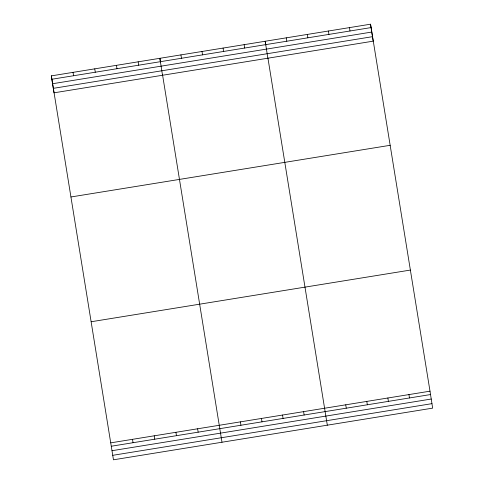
<?xml version="1.0" encoding="UTF-8"?>
<svg xmlns="http://www.w3.org/2000/svg" width="484" height="484" viewBox="0 0 484 484"><rect width="100%" height="100%" fill="white"/><g stroke="black" fill="none" stroke-linecap="round" stroke-linejoin="round"><path stroke-width="0.73" d="M51.34 75.873L370.538 24.2L430.004 391.175L432.66 408.127L113.462 459.8L51.34 75.873L53.996 92.825L373.194 41.158L370.538 24.2M51.867 79.249L371.065 27.582M52.568 83.732L371.766 32.059M53.294 88.348L372.492 36.675M70.96 196.97L390.164 145.303M91.186 321.745L410.384 270.072M110.806 442.842L430.004 391.175M111.338 446.224L430.536 394.551M112.04 450.701L431.238 399.034M112.76 455.317L431.958 403.65M265.795 44.921L265.202 41.249L267.858 58.207M267.936 58.134L327.323 425.182M160.464 61.97L159.865 58.304L162.521 75.262M162.485 74.451L221.993 442.231M408.938 394.581L409.47 397.963M349.472 27.612L349.999 30.988M387.872 397.993L388.398 401.375M328.406 31.018L328.932 34.4M366.805 401.405L367.332 404.781M307.334 34.431L307.866 37.812M345.739 404.812L346.266 408.194M286.268 37.843L286.8 41.219M303.601 411.636L304.133 415.012M244.136 44.661L244.662 48.043M282.535 415.042L283.067 418.424M223.07 48.073L223.596 51.449M261.469 418.454L261.995 421.836M202.003 51.485L202.53 54.861M240.403 421.866L240.929 425.242M180.931 54.892L181.464 58.274M197.629 428.788L198.156 432.17M138.164 61.819L138.69 65.195M175.922 432.303L176.454 435.685M116.456 65.328L116.983 68.71M154.221 435.818L154.747 439.194M94.749 68.843L95.281 72.225M132.513 439.333L133.04 442.709M73.042 72.358L73.574 75.74"/></g></svg>
